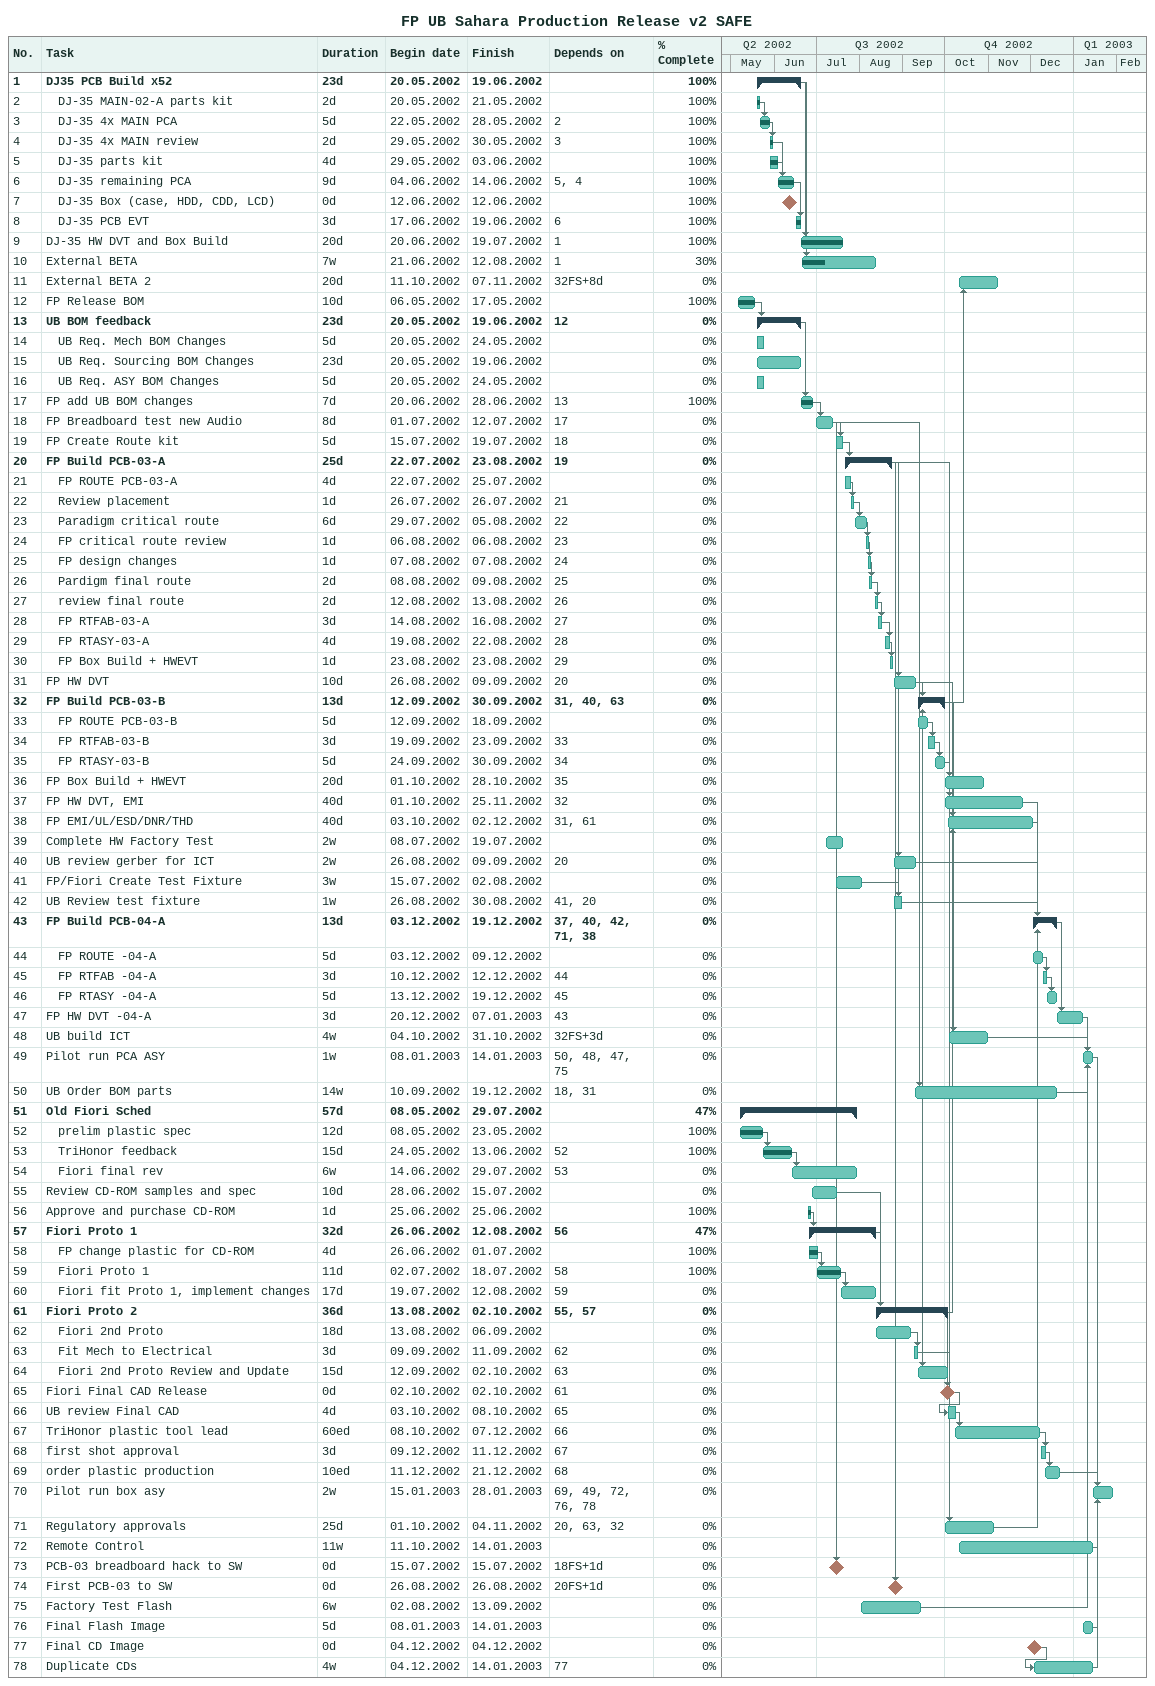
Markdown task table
FP UB Sahara Production Release v2 SAFE

| ID | Level | Task | Duration | Start | Finish | Predecessors | % complete |
|---|---|---|---|---|---|---|---|
| 1 | 1 | **DJ35 PCB Build x52** | 23d | 2002-05-20 | 2002-06-19 |  | 100 |
| 2 | 2 | DJ-35 MAIN-02-A parts kit | 2d | 2002-05-20 | 2002-05-21 |  | 100 |
| 3 | 2 | DJ-35 4x MAIN PCA | 5d | 2002-05-22 | 2002-05-28 | 2 | 100 |
| 4 | 2 | DJ-35 4x MAIN review | 2d | 2002-05-29 | 2002-05-30 | 3 | 100 |
| 5 | 2 | DJ-35 parts kit | 4d | 2002-05-29 | 2002-06-03 |  | 100 |
| 6 | 2 | DJ-35 remaining PCA | 9d | 2002-06-04 | 2002-06-14 | 5, 4 | 100 |
| 7 | 2 | DJ-35 Box (case, HDD, CDD, LCD) | 0d | 2002-06-12 | 2002-06-12 |  | 100 |
| 8 | 2 | DJ-35 PCB EVT | 3d | 2002-06-17 | 2002-06-19 | 6 | 100 |
| 9 | 1 | DJ-35 HW DVT and Box Build | 20d | 2002-06-20 | 2002-07-19 | 1 | 100 |
| 10 | 1 | External BETA | 7w | 2002-06-21 | 2002-08-12 | 1 | 30 |
| 11 | 1 | External BETA 2 | 20d | 2002-10-11 | 2002-11-07 | 32FS+8d | 0 |
| 12 | 1 | FP Release BOM | 10d | 2002-05-06 | 2002-05-17 |  | 100 |
| 13 | 1 | **UB BOM feedback** | 23d | 2002-05-20 | 2002-06-19 | 12 | 0 |
| 14 | 2 | UB Req. Mech BOM Changes | 5d | 2002-05-20 | 2002-05-24 |  | 0 |
| 15 | 2 | UB Req. Sourcing BOM Changes | 23d | 2002-05-20 | 2002-06-19 |  | 0 |
| 16 | 2 | UB Req. ASY BOM Changes | 5d | 2002-05-20 | 2002-05-24 |  | 0 |
| 17 | 1 | FP add UB BOM changes | 7d | 2002-06-20 | 2002-06-28 | 13 | 100 |
| 18 | 1 | FP Breadboard test new Audio | 8d | 2002-07-01 | 2002-07-12 | 17 | 0 |
| 19 | 1 | FP Create Route kit | 5d | 2002-07-15 | 2002-07-19 | 18 | 0 |
| 20 | 1 | **FP Build PCB-03-A** | 25d | 2002-07-22 | 2002-08-23 | 19 | 0 |
| 21 | 2 | FP ROUTE PCB-03-A | 4d | 2002-07-22 | 2002-07-25 |  | 0 |
| 22 | 2 | Review placement | 1d | 2002-07-26 | 2002-07-26 | 21 | 0 |
| 23 | 2 | Paradigm critical route | 6d | 2002-07-29 | 2002-08-05 | 22 | 0 |
| 24 | 2 | FP critical route review | 1d | 2002-08-06 | 2002-08-06 | 23 | 0 |
| 25 | 2 | FP design changes | 1d | 2002-08-07 | 2002-08-07 | 24 | 0 |
| 26 | 2 | Pardigm final route | 2d | 2002-08-08 | 2002-08-09 | 25 | 0 |
| 27 | 2 | review final route | 2d | 2002-08-12 | 2002-08-13 | 26 | 0 |
| 28 | 2 | FP RTFAB-03-A | 3d | 2002-08-14 | 2002-08-16 | 27 | 0 |
| 29 | 2 | FP RTASY-03-A | 4d | 2002-08-19 | 2002-08-22 | 28 | 0 |
| 30 | 2 | FP Box Build + HWEVT | 1d | 2002-08-23 | 2002-08-23 | 29 | 0 |
| 31 | 1 | FP HW DVT | 10d | 2002-08-26 | 2002-09-09 | 20 | 0 |
| 32 | 1 | **FP Build PCB-03-B** | 13d | 2002-09-12 | 2002-09-30 | 31, 40, 63 | 0 |
| 33 | 2 | FP ROUTE PCB-03-B | 5d | 2002-09-12 | 2002-09-18 |  | 0 |
| 34 | 2 | FP RTFAB-03-B | 3d | 2002-09-19 | 2002-09-23 | 33 | 0 |
| 35 | 2 | FP RTASY-03-B | 5d | 2002-09-24 | 2002-09-30 | 34 | 0 |
| 36 | 1 | FP Box Build + HWEVT | 20d | 2002-10-01 | 2002-10-28 | 35 | 0 |
| 37 | 1 | FP HW DVT, EMI | 40d | 2002-10-01 | 2002-11-25 | 32 | 0 |
| 38 | 1 | FP EMI/UL/ESD/DNR/THD | 40d | 2002-10-03 | 2002-12-02 | 31, 61 | 0 |
| 39 | 1 | Complete HW Factory Test | 2w | 2002-07-08 | 2002-07-19 |  | 0 |
| 40 | 1 | UB review gerber for ICT | 2w | 2002-08-26 | 2002-09-09 | 20 | 0 |
| 41 | 1 | FP/Fiori Create Test Fixture | 3w | 2002-07-15 | 2002-08-02 |  | 0 |
| 42 | 1 | UB Review test fixture | 1w | 2002-08-26 | 2002-08-30 | 41, 20 | 0 |
| 43 | 1 | **FP Build PCB-04-A** | 13d | 2002-12-03 | 2002-12-19 | 37, 40, 42, 71, 38 | 0 |
| 44 | 2 | FP ROUTE -04-A | 5d | 2002-12-03 | 2002-12-09 |  | 0 |
| 45 | 2 | FP RTFAB -04-A | 3d | 2002-12-10 | 2002-12-12 | 44 | 0 |
| 46 | 2 | FP RTASY -04-A | 5d | 2002-12-13 | 2002-12-19 | 45 | 0 |
| 47 | 1 | FP HW DVT -04-A | 3d | 2002-12-20 | 2003-01-07 | 43 | 0 |
| 48 | 1 | UB build ICT | 4w | 2002-10-04 | 2002-10-31 | 32FS+3d | 0 |
| 49 | 1 | Pilot run PCA ASY | 1w | 2003-01-08 | 2003-01-14 | 50, 48, 47, 75 | 0 |
| 50 | 1 | UB Order BOM parts | 14w | 2002-09-10 | 2002-12-19 | 18, 31 | 0 |
| 51 | 1 | **Old Fiori Sched** | 57d | 2002-05-08 | 2002-07-29 |  | 47 |
| 52 | 2 | prelim plastic spec | 12d | 2002-05-08 | 2002-05-23 |  | 100 |
| 53 | 2 | TriHonor feedback | 15d | 2002-05-24 | 2002-06-13 | 52 | 100 |
| 54 | 2 | Fiori final rev | 6w | 2002-06-14 | 2002-07-29 | 53 | 0 |
| 55 | 1 | Review CD-ROM samples and spec | 10d | 2002-06-28 | 2002-07-15 |  | 0 |
| 56 | 1 | Approve and purchase CD-ROM | 1d | 2002-06-25 | 2002-06-25 |  | 100 |
| 57 | 1 | **Fiori Proto 1** | 32d | 2002-06-26 | 2002-08-12 | 56 | 47 |
| 58 | 2 | FP change plastic for CD-ROM | 4d | 2002-06-26 | 2002-07-01 |  | 100 |
| 59 | 2 | Fiori Proto 1 | 11d | 2002-07-02 | 2002-07-18 | 58 | 100 |
| 60 | 2 | Fiori fit Proto 1, implement changes | 17d | 2002-07-19 | 2002-08-12 | 59 | 0 |
| 61 | 1 | **Fiori Proto 2** | 36d | 2002-08-13 | 2002-10-02 | 55, 57 | 0 |
| 62 | 2 | Fiori 2nd Proto | 18d | 2002-08-13 | 2002-09-06 |  | 0 |
| 63 | 2 | Fit Mech to Electrical | 3d | 2002-09-09 | 2002-09-11 | 62 | 0 |
| 64 | 2 | Fiori 2nd Proto Review and Update | 15d | 2002-09-12 | 2002-10-02 | 63 | 0 |
| 65 | 1 | Fiori Final CAD Release | 0d | 2002-10-02 | 2002-10-02 | 61 | 0 |
| 66 | 1 | UB review Final CAD | 4d | 2002-10-03 | 2002-10-08 | 65 | 0 |
| 67 | 1 | TriHonor plastic tool lead | 60ed | 2002-10-08 | 2002-12-07 | 66 | 0 |
| 68 | 1 | first shot approval | 3d | 2002-12-09 | 2002-12-11 | 67 | 0 |
| 69 | 1 | order plastic production | 10ed | 2002-12-11 | 2002-12-21 | 68 | 0 |
| 70 | 1 | Pilot run box asy | 2w | 2003-01-15 | 2003-01-28 | 69, 49, 72, 76, 78 | 0 |
| 71 | 1 | Regulatory approvals | 25d | 2002-10-01 | 2002-11-04 | 20, 63, 32 | 0 |
| 72 | 1 | Remote Control | 11w | 2002-10-11 | 2003-01-14 |  | 0 |
| 73 | 1 | PCB-03 breadboard hack to SW | 0d | 2002-07-15 | 2002-07-15 | 18FS+1d | 0 |
| 74 | 1 | First PCB-03 to SW | 0d | 2002-08-26 | 2002-08-26 | 20FS+1d | 0 |
| 75 | 1 | Factory Test Flash | 6w | 2002-08-02 | 2002-09-13 |  | 0 |
| 76 | 1 | Final Flash Image | 5d | 2003-01-08 | 2003-01-14 |  | 0 |
| 77 | 1 | Final CD Image | 0d | 2002-12-04 | 2002-12-04 |  | 0 |
| 78 | 1 | Duplicate CDs | 4w | 2002-12-04 | 2003-01-14 | 77 | 0 |
